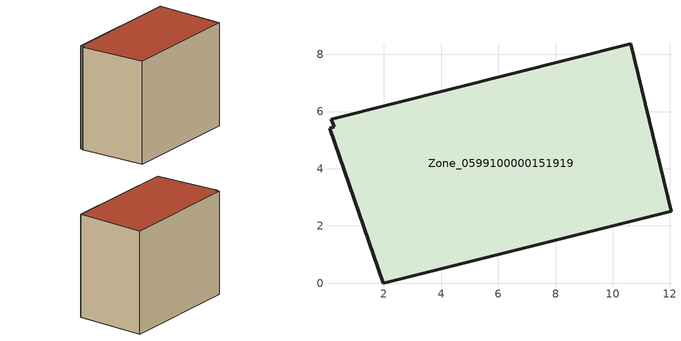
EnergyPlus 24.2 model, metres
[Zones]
Zone_0599100000151919
 floor ground (C_G): 1.97,0 0.1,5.42 0.26,5.47 0.15,5.74 10.62,8.37 12.04,2.51 z0
 wall outside (C_F): 10.62,8.37 0.15,5.74 0.26,5.47 0.1,5.42 1.97,0 12.04,2.51 10.62,8.37 z0:9.05
 roof outside (C_R): 0.15,5.74 0.26,5.47 0.1,5.42 1.97,0 12.04,2.51 10.62,8.37 z9.05
[BUILDING]
Pand.0599100000151919: North Axis=0; Terrain=City; Loads Convergence Tolerance Value=0.04; Temperature Convergence Tolerance Value=0.4; Solar Distribution=FullExterior; Maximum Number of Warmup Days=25; Minimum Number of Warmup Days=1
[Site:Location]
Rotterdam.The.Hague.AP_ZH_NLD Design_Conditions: Latitude=51.96; Longitude=4.45; Time Zone=1; Elevation=-4.5
[SITE:GROUNDTEMPERATURE:BUILDINGSURFACE]
18, 18, 18, 18, 18, 18, 18, 18, 18, 18, 18, 18
[MATERIAL] Thermal Absorptance=0.9; Solar Absorptance=0.7; Visible Absorptance=0.7
Name | Roughness | Thickness | Conductivity | Density | Specific Heat
G.TI.1992-2005 | MediumSmooth | 0.15 | 0.06 | 540 | 1210
F.TI.1992-2005 | Rough | 0.3 | 0.12 | 1920 | 840
R.TI.1992-2005 | MediumRough | 0.2 | 0.08 | 1500 | 1000
[CONSTRUCTION]
C_G: G.TI.1992-2005
C_F: F.TI.1992-2005
C_R: R.TI.1992-2005
[ZONE]
Zone_0599100000151919: Type=1; Multiplier=1; Ceiling Height=Autocalculate; Volume=Autocalculate; Floor Area=autocalculate; Part of Total Floor Area=Yes
[ZONEINFILTRATION:DESIGNFLOWRATE]
Infil_Zone_0599100000151919: Zone or ZoneList or Space or SpaceList=Zone_0599100000151919; Schedule=AlwaysOn; Design Flow Rate Calculation Method=Flow/Area; Flow Rate per Floor Area=0.0015; Constant Term Coefficient=1; Temperature Term Coefficient=0; Velocity Term Coefficient=0; Velocity Squared Term Coefficient=0
[HVACTEMPLATE:ZONE:IDEALLOADSAIRSYSTEM]
Zone_0599100000151919: Maximum Heating Supply Air Temperature=50; Minimum Cooling Supply Air Temperature=13; Maximum Heating Supply Air Humidity Ratio=0.0156; Minimum Cooling Supply Air Humidity Ratio=0.0077; Heating Limit=NoLimit; Cooling Limit=NoLimit; Dehumidification Control Type=ConstantSensibleHeatRatio; Cooling Sensible Heat Ratio=0.7; Dehumidification Setpoint=60; Humidification Control Type=None; Humidification Setpoint=30; Outdoor Air Method=None; Outdoor Air Flow Rate per Person=0.00944; Outdoor Air Flow Rate per Zone Floor Area=0; Outdoor Air Flow Rate per Zone=0; Demand Controlled Ventilation Type=None; Outdoor Air Economizer Type=NoEconomizer; Heat Recovery Type=None; Sensible Heat Recovery Effectiveness=0.7; Latent Heat Recovery Effectiveness=0.65
[ZONECONTROL:THERMOSTAT]
ThermostatControl_Zone_0599100000151919: Zone or ZoneList=Zone_0599100000151919; Control Type Schedule=DualSetpointControlType; Control 1=Thermostat_Zone_0599100000151919; Temperature Difference Between Cutout And Setpoint=0
[THERMOSTATSETPOINT:DUALSETPOINT]
Thermostat_Zone_0599100000151919: Heating Setpoint Temperature Schedule=HeatingSetpoint_Zone_0599100000151919; Cooling Setpoint Temperature Schedule=CoolingSetpoint_Zone_0599100000151919
[SCHEDULE:COMPACT]
HeatingSetpoint_Zone_0599100000151919: Through: 12/31, For: AllDays, Until: 24:00, 21
CoolingSetpoint_Zone_0599100000151919: Through: 12/31, For: AllDays, Until: 24:00, 24
DualSetpointControlType: Through: 12/31, For: AllDays, Until: 24:00, 4
AlwaysOn: Through: 12/31, For: AllDays, Until: 24:00, 1
